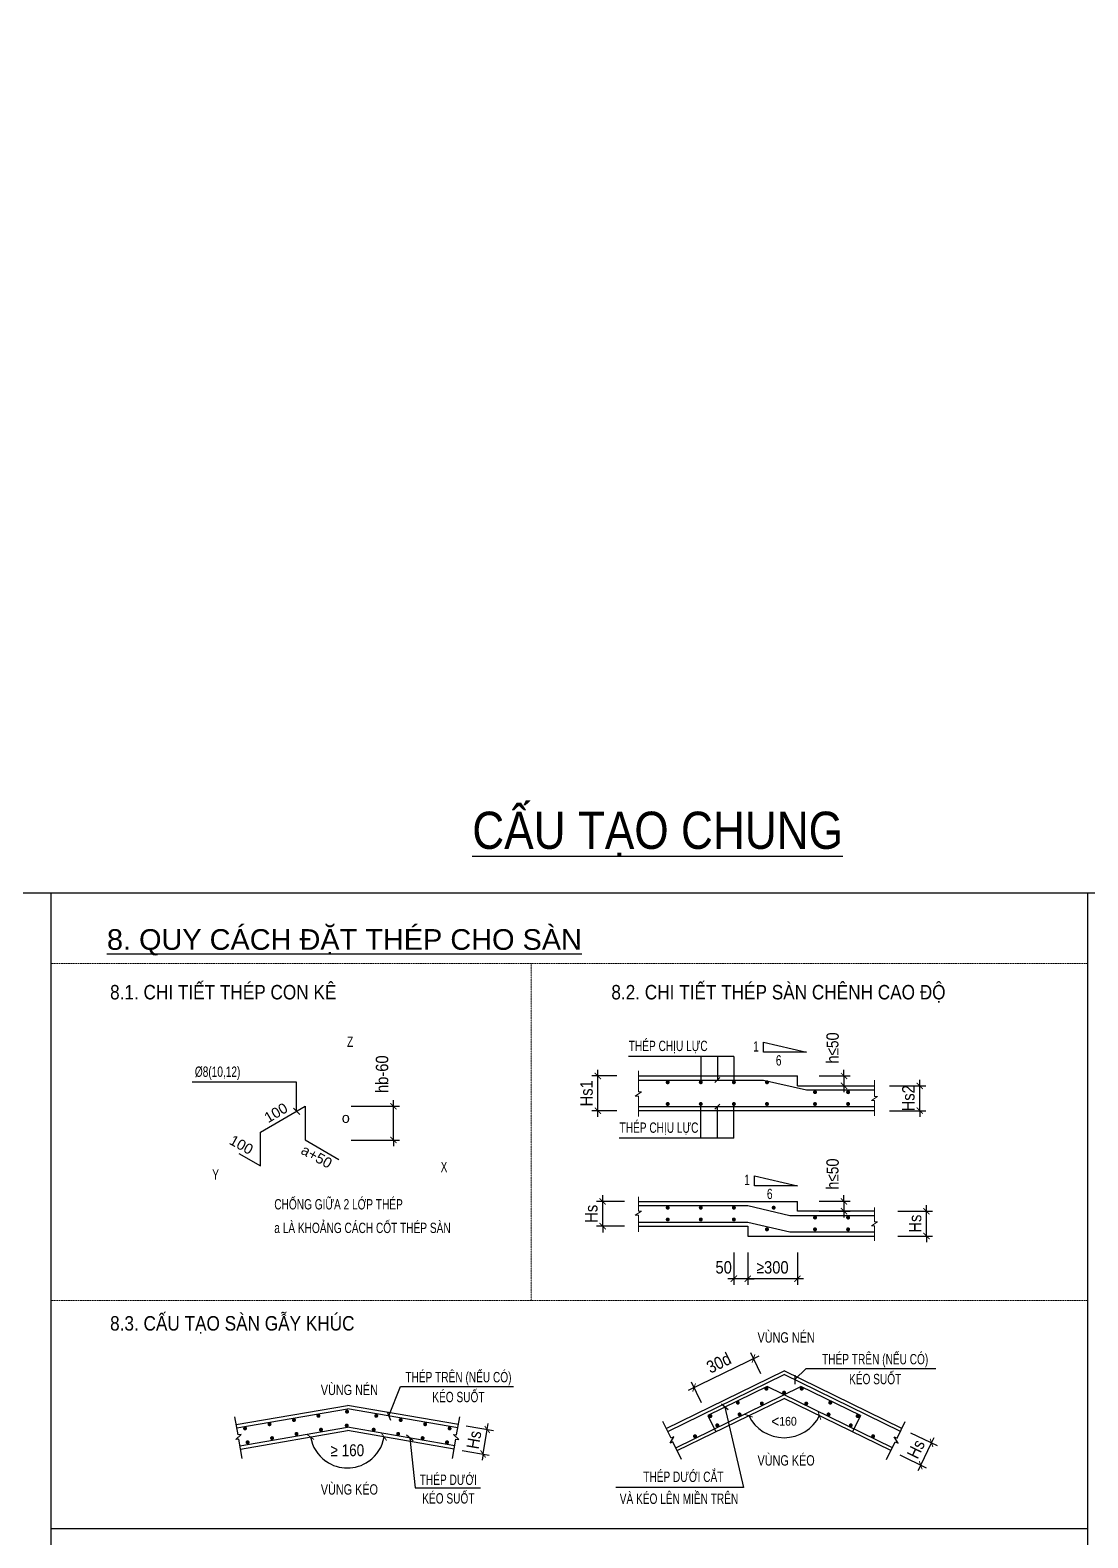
# Model space of a CAD drawing. Header units: millimetres. Extents: x 2163745 to 2518004, y -1043843 to -896215.
# Drawn here: x 2365017 to 2390595, y -932694 to -896215 of the extents above; entities that cross this region are included whole.
import ezdxf
from ezdxf.enums import TextEntityAlignment as Align

# ---------------------------------------------------------------- set-up
doc = ezdxf.new("R2010")
doc.units = ezdxf.units.MM
doc.header["$LTSCALE"] = 250
doc.header["$MEASUREMENT"] = 0
doc.linetypes.add('HIDDEN', pattern=[0.375, 0.25, -0.125])
doc.layers.get('0').update_dxf_attribs({"lineweight": 20})
doc.layers.get('DEFPOINTS').update_dxf_attribs({"color": 185, "lineweight": 20})
for name, color, linetype in [('BORDER', 3, 'Continuous'), ('CDC.03.BORDER', 3, 'Continuous'), ('CDC.05.STEEL', 4, 'Continuous'), ('CDC.06.TEXT', 2, 'Continuous'), ('CDC.11.NOTE', 8, 'Continuous')]:
    doc.layers.add(name, color=color, linetype=linetype)
doc.layers.add('CDC.02.DIM', color=1, linetype='Continuous', lineweight=18)
doc.styles.add('ARIAL', font='arial.ttf', dxfattribs={"width": 0.85})
doc.styles.add('vnsimplex', font='vnsimplex.shx', dxfattribs={"width": 0.65})
doc.dimstyles.new('DIM1-25', dxfattribs={"dimscale": 1.2, "dimtxt": 250, "dimasz": 125, "dimexe": 125, "dimexo": 0.06, "dimgap": 100, "dimtad": 1, "dimdec": 0, "dimzin": 0, "dimdsep": 46, "dimtxsty": 'vnsimplex', "dimblk": 'ARCHTICK', "dimcen": 100, "dimdle": 125, "dimclrd": 256, "dimclre": 1, "dimclrt": 2, "dimadec": 0, "dimazin": 0, "dimtfac": 1, "dimtdec": 0, "dimtix": 1, "dimtmove": 2, "dimatfit": 0, "dimfxl": 1, "dimtolj": 1, "dimtzin": 0, "dimarcsym": 0})

# ---------------------------------------------------------------- blocks, each defined once
blk = doc.blocks.new('_ARCHTICK')
at = {"color": 0, "linetype": 'ByBlock', "ltscale": 4, "const_width": 0.15}
blk.add_lwpolyline([(-0.5, -0.5), (0.5, 0.5)], dxfattribs=at)
blk = doc.blocks.new('*D166')
at = {"layer": 'CDC.02.DIM', "lineweight": -2, "transparency": 16777216}
for p, q in [((2373802, -922253), (2373802, -922103)), ((2373802, -923068), (2373802, -922253)), ((2373802, -923068), (2373802, -923218))]:
    blk.add_line(p, q, dxfattribs=at)
at = {"layer": 'CDC.02.DIM', "color": 1, "lineweight": -2, "transparency": 16777216}
for p, q in [((2372780, -922253), (2373952, -922253)), ((2372780, -923068), (2373952, -923068))]:
    blk.add_line(p, q, dxfattribs=at)
at = {"layer": 'DEFPOINTS', "color": 0, "transparency": 16777216}
for p in [(2372780, -922253), (2373802, -922253), (2372780, -923068)]:
    blk.add_point(p, dxfattribs=at)
at = {"layer": 'CDC.02.DIM', "lineweight": -2, "transparency": 16777216, "xscale": 149.9999999999999, "yscale": 149.9999999999999, "zscale": 149.9999999999999}
for p, rotation in [((2373802, -922253), 270), ((2373802, -923068), 90)]:
    blk.add_blockref('_ARCHTICK', p, dxfattribs=dict(at, rotation=rotation))
at = {"layer": 'CDC.02.DIM', "color": 2, "transparency": 16777216, "insert": (2373528, -921476), "char_height": 300, "attachment_point": 5, "rotation": 90, "style": 'ARIAL'}
blk.add_mtext('\\A1;h{\\f.VnArial|b0|i0|c0|p34;b}-60', dxfattribs=at)
blk = doc.blocks.new('*D167')
at = {"layer": 'CDC.02.DIM', "color": 1, "lineweight": -2, "transparency": 16777216}
for p, q in [((2385795, -921758), (2386679, -921758)), ((2385795, -922358), (2386679, -922358))]:
    blk.add_line(p, q, dxfattribs=at)
at = {"layer": 'CDC.02.DIM', "lineweight": -2, "transparency": 16777216}
for p, q in [((2386529, -921758), (2386529, -921608)), ((2386529, -922358), (2386529, -921758)), ((2386529, -922358), (2386529, -922508))]:
    blk.add_line(p, q, dxfattribs=at)
at = {"layer": 'DEFPOINTS', "color": 0, "transparency": 16777216}
for p in [(2385795, -921758), (2386529, -921758), (2385795, -922358)]:
    blk.add_point(p, dxfattribs=at)
at = {"layer": 'CDC.02.DIM', "lineweight": -2, "transparency": 16777216, "xscale": 149.9999999999999, "yscale": 149.9999999999999, "zscale": 149.9999999999999}
for p, rotation in [((2386529, -921758), 270), ((2386529, -922358), 90)]:
    blk.add_blockref('_ARCHTICK', p, dxfattribs=dict(at, rotation=rotation))
at = {"layer": 'CDC.02.DIM', "color": 2, "transparency": 16777216, "insert": (2386256, -922058), "char_height": 300, "attachment_point": 5, "rotation": 90, "style": 'ARIAL'}
blk.add_mtext('\\A1;{\\f.VnArial|b0|i0|c0|p34;Hs2}', dxfattribs=at)
blk = doc.blocks.new('*D168')
at = {"layer": 'CDC.02.DIM', "lineweight": -2, "transparency": 16777216}
for p, q in [((2384697, -921518), (2384697, -921368)), ((2384697, -921518), (2384697, -921758)), ((2384697, -921758), (2384697, -921908))]:
    blk.add_line(p, q, dxfattribs=at)
at = {"layer": 'CDC.02.DIM', "color": 1, "lineweight": -2, "transparency": 16777216}
for p, q in [((2384096, -921518), (2384847, -921518)), ((2384096, -921758), (2384847, -921758))]:
    blk.add_line(p, q, dxfattribs=at)
at = {"layer": 'DEFPOINTS', "color": 0, "transparency": 16777216}
for p in [(2384095, -921518), (2384095, -921758), (2384697, -921758)]:
    blk.add_point(p, dxfattribs=at)
at = {"layer": 'CDC.02.DIM', "lineweight": -2, "transparency": 16777216, "xscale": 149.9999999999999, "yscale": 149.9999999999999, "zscale": 149.9999999999999}
for p, rotation in [((2384697, -921518), 270), ((2384697, -921758), 90)]:
    blk.add_blockref('_ARCHTICK', p, dxfattribs=dict(at, rotation=rotation))
at = {"layer": 'CDC.02.DIM', "color": 2, "transparency": 16777216, "insert": (2384423, -920841), "char_height": 300, "attachment_point": 5, "rotation": 90, "style": 'ARIAL'}
blk.add_mtext('\\A1;{\\f.VnArial|b0|i0|c0|p34;h\\fSymbol|b0|i0|c2|p18;\\H0.9583x;£5}0', dxfattribs=at)
blk = doc.blocks.new('*D169')
at = {"layer": 'CDC.02.DIM', "color": 1, "lineweight": -2, "transparency": 16777216}
for p, q in [((2382372, -925786), (2382372, -926574)), ((2383572, -925786), (2383572, -926574))]:
    blk.add_line(p, q, dxfattribs=at)
at = {"layer": 'CDC.02.DIM', "lineweight": -2, "transparency": 16777216}
blk.add_line((2383722, -926424), (2382222, -926424), dxfattribs=at)
at = {"layer": 'DEFPOINTS', "color": 0, "transparency": 16777216}
for p in [(2382372, -925786), (2383572, -925786), (2382372, -926424)]:
    blk.add_point(p, dxfattribs=at)
at = {"layer": 'CDC.02.DIM', "lineweight": -2, "transparency": 16777216, "xscale": 149.9999999999999, "yscale": 149.9999999999999, "zscale": 149.9999999999999, "rotation": 180}
blk.add_blockref('_ARCHTICK', (2382372, -926424), dxfattribs=at)
at = {"layer": 'CDC.02.DIM', "lineweight": -2, "transparency": 16777216, "xscale": 149.9999999999999, "yscale": 149.9999999999999, "zscale": 149.9999999999999}
blk.add_blockref('_ARCHTICK', (2383572, -926424), dxfattribs=at)
at = {"layer": 'CDC.02.DIM', "color": 2, "transparency": 16777216, "insert": (2382972, -926151), "char_height": 300, "attachment_point": 5, "style": 'ARIAL'}
blk.add_mtext('\\A1;{\\fSymbol|b0|i0|c2|p18;\\H0.9583x;³}300', dxfattribs=at)
blk = doc.blocks.new('*D170')
at = {"layer": 'CDC.02.DIM', "lineweight": -2, "transparency": 16777216}
for p, q in [((2386692, -924791), (2386692, -924641)), ((2386692, -925391), (2386692, -924791)), ((2386692, -925391), (2386692, -925541))]:
    blk.add_line(p, q, dxfattribs=at)
at = {"layer": 'CDC.02.DIM', "color": 1, "lineweight": -2, "transparency": 16777216}
for p, q in [((2385997, -924791), (2386842, -924791)), ((2385997, -925391), (2386842, -925391))]:
    blk.add_line(p, q, dxfattribs=at)
at = {"layer": 'DEFPOINTS', "color": 0, "transparency": 16777216}
for p in [(2385997, -924791), (2386692, -924791), (2385997, -925391)]:
    blk.add_point(p, dxfattribs=at)
at = {"layer": 'CDC.02.DIM', "lineweight": -2, "transparency": 16777216, "xscale": 149.9999999999999, "yscale": 149.9999999999999, "zscale": 149.9999999999999}
for p, rotation in [((2386692, -924791), 270), ((2386692, -925391), 90)]:
    blk.add_blockref('_ARCHTICK', p, dxfattribs=dict(at, rotation=rotation))
at = {"layer": 'CDC.02.DIM', "color": 2, "transparency": 16777216, "insert": (2386420, -925091), "char_height": 300, "attachment_point": 5, "rotation": 90, "style": 'ARIAL'}
blk.add_mtext('\\A1;{\\f.VnArial|b0|i0|c0|p34;Hs}', dxfattribs=at)
blk = doc.blocks.new('*D171')
at = {"layer": 'CDC.02.DIM', "lineweight": -2, "transparency": 16777216}
blk.add_line((2380937, -929124), (2382644, -928288), dxfattribs=at)
at = {"layer": 'CDC.02.DIM', "color": 1, "lineweight": -2, "transparency": 16777216}
for p, q in [((2382690, -928725), (2382443, -928220)), ((2381253, -929428), (2381006, -928923))]:
    blk.add_line(p, q, dxfattribs=at)
at = {"layer": 'DEFPOINTS', "color": 0, "transparency": 16777216}
for p in [(2382509, -928354), (2382690, -928725), (2381253, -929428)]:
    blk.add_point(p, dxfattribs=at)
at = {"layer": 'CDC.02.DIM', "lineweight": -2, "transparency": 16777216, "xscale": 149.9999999999999, "yscale": 149.9999999999999, "zscale": 149.9999999999999}
for p, rotation in [((2382509, -928354), 26.0903318529694), ((2381072, -929058), 206.0903318529694)]:
    blk.add_blockref('_ARCHTICK', p, dxfattribs=dict(at, rotation=rotation))
at = {"layer": 'CDC.02.DIM', "color": 2, "transparency": 16777216, "insert": (2381670, -928461), "char_height": 300, "attachment_point": 5, "rotation": 26.0903, "style": 'ARIAL'}
blk.add_mtext('\\A1;30d', dxfattribs=at)
blk = doc.blocks.new('_OBLIQUE')
at = {"color": 0, "linetype": 'ByBlock'}
blk.add_line((-0.5, -0.5), (0.5, 0.5), dxfattribs=at)
blk = doc.blocks.new('*D172')
at = {"layer": 'CDC.02.DIM', "lineweight": -2, "transparency": 16777216}
blk.add_arc((2383249, -929318), 953, 206.0903, 333.9097, dxfattribs=at)
at = {"layer": 'DEFPOINTS', "color": 0, "transparency": 16777216}
for p in [(2383249, -929318), (2383249, -929318), (2382902, -930206), (2380664, -930584), (2385833, -930584)]:
    blk.add_point(p, dxfattribs=at)
at = {"layer": 'CDC.02.DIM', "lineweight": -2, "transparency": 16777216, "xscale": 149.9999999999999, "yscale": 149.9999999999999, "zscale": 149.9999999999999}
for p, rotation in [((2382392, -929738), 116.0903318528296), ((2384105, -929738), 63.90966814717316)]:
    blk.add_blockref('_ARCHTICK', p, dxfattribs=dict(at, rotation=rotation))
at = {"layer": 'CDC.02.DIM', "color": 2, "transparency": 16777216, "insert": (2383249, -929874), "char_height": 300, "attachment_point": 5, "style": 'ARIAL'}
blk.add_mtext('\\A1;{\\fSymbol|b0|i0|c2|p18;\\H0.9583x;<\\f.VnArialH|b0|i0|c0|p34;\\H0.7391x;160}', dxfattribs=at)
blk = doc.blocks.new('*D173')
at = {"layer": 'CDC.02.DIM', "lineweight": -2, "transparency": 16777216}
for start, end in [(189.7567, 234.616), (305.384, 350.2433), (235.2618, 304.7382)]:
    blk.add_arc((2372687, -930100), 903, start, end, dxfattribs=at)
at = {"layer": 'DEFPOINTS', "color": 0, "transparency": 16777216}
for p in [(2372687, -930100), (2372687, -930100), (2370103, -930545), (2375271, -930545), (2372281, -930907)]:
    blk.add_point(p, dxfattribs=at)
at = {"layer": 'CDC.02.DIM', "lineweight": -2, "transparency": 16777216, "xscale": 149.9999999999999, "yscale": 149.9999999999999, "zscale": 149.9999999999999}
for p, rotation in [((2371797, -930253), 99.75670971962239), ((2373577, -930253), 80.24329028038001)]:
    blk.add_blockref('_ARCHTICK', p, dxfattribs=dict(at, rotation=rotation))
at = {"layer": 'CDC.02.DIM', "color": 2, "transparency": 16777216, "insert": (2372687, -930576), "char_height": 300, "attachment_point": 5, "style": 'ARIAL'}
blk.add_mtext('\\A1;{\\fSymbol|b0|i0|c2|p18;\\H0.9583x;³ 160}', dxfattribs=at)
blk = doc.blocks.new('*D174')
at = {"layer": 'CDC.02.DIM', "color": 1, "lineweight": -2, "transparency": 16777216}
for p, q in [((2375563, -929986), (2376219, -930099)), ((2375462, -930577), (2376117, -930690))]:
    blk.add_line(p, q, dxfattribs=at)
at = {"layer": 'CDC.02.DIM', "lineweight": -2, "transparency": 16777216}
for p, q in [((2375969, -930664), (2376071, -930073)), ((2376071, -930073), (2376096, -929925)), ((2375969, -930664), (2375944, -930812))]:
    blk.add_line(p, q, dxfattribs=at)
at = {"layer": 'DEFPOINTS', "color": 0, "transparency": 16777216}
for p in [(2375563, -929986), (2376071, -930073), (2375461, -930577)]:
    blk.add_point(p, dxfattribs=at)
at = {"layer": 'CDC.02.DIM', "lineweight": -2, "transparency": 16777216, "xscale": 149.9999999999999, "yscale": 149.9999999999999, "zscale": 149.9999999999999}
for p, rotation in [((2376071, -930073), 260.2432900140604), ((2375969, -930664), 80.24329001406039)]:
    blk.add_blockref('_ARCHTICK', p, dxfattribs=dict(at, rotation=rotation))
at = {"layer": 'CDC.02.DIM', "color": 2, "transparency": 16777216, "insert": (2375751, -930323), "char_height": 300, "attachment_point": 5, "rotation": 80.2433, "style": 'ARIAL'}
blk.add_mtext('\\A1;H{\\f.VnArial|b0|i0|c0|p34;s}', dxfattribs=at)
blk = doc.blocks.new('*D175')
at = {"layer": 'CDC.02.DIM', "color": 1, "lineweight": -2, "transparency": 16777216}
for p, q in [((2386309, -930149), (2386950, -930463)), ((2386045, -930688), (2386686, -931002))]:
    blk.add_line(p, q, dxfattribs=at)
at = {"layer": 'CDC.02.DIM', "lineweight": -2, "transparency": 16777216}
for p, q in [((2386552, -930936), (2386815, -930397)), ((2386815, -930397), (2386881, -930262)), ((2386552, -930936), (2386486, -931070))]:
    blk.add_line(p, q, dxfattribs=at)
at = {"layer": 'DEFPOINTS', "color": 0, "transparency": 16777216}
for p in [(2386308, -930149), (2386815, -930397), (2386045, -930687)]:
    blk.add_point(p, dxfattribs=at)
at = {"layer": 'CDC.02.DIM', "lineweight": -2, "transparency": 16777216, "xscale": 149.9999999999999, "yscale": 149.9999999999999, "zscale": 149.9999999999999}
for p, rotation in [((2386815, -930397), 243.9096681466488), ((2386552, -930936), 63.90966814664878)]:
    blk.add_blockref('_ARCHTICK', p, dxfattribs=dict(at, rotation=rotation))
at = {"layer": 'CDC.02.DIM', "color": 2, "transparency": 16777216, "insert": (2386439, -930546), "char_height": 300, "attachment_point": 5, "rotation": 63.9097, "style": 'ARIAL'}
blk.add_mtext('\\A1;Hs', dxfattribs=at)
blk = doc.blocks.new('*D176')
at = {"layer": 'CDC.02.DIM', "lineweight": -2, "transparency": 16777216}
blk.add_line((2378746, -922508), (2378746, -921368), dxfattribs=at)
at = {"layer": 'CDC.02.DIM', "color": 1, "lineweight": -2, "transparency": 16777216}
for p, q in [((2379201, -921518), (2378596, -921518)), ((2379201, -922358), (2378596, -922358))]:
    blk.add_line(p, q, dxfattribs=at)
at = {"layer": 'DEFPOINTS', "color": 0, "transparency": 16777216}
for p in [(2378746, -921518), (2379201, -921518), (2379201, -922358)]:
    blk.add_point(p, dxfattribs=at)
at = {"layer": 'CDC.02.DIM', "lineweight": -2, "transparency": 16777216, "xscale": 149.9999999999999, "yscale": 149.9999999999999, "zscale": 149.9999999999999}
for p, rotation in [((2378746, -921518), 90), ((2378746, -922358), 270)]:
    blk.add_blockref('_ARCHTICK', p, dxfattribs=dict(at, rotation=rotation))
at = {"layer": 'CDC.02.DIM', "color": 2, "transparency": 16777216, "insert": (2378473, -921938), "char_height": 300, "attachment_point": 5, "rotation": 90, "style": 'ARIAL'}
blk.add_mtext('\\A1;{\\f.VnArial|b0|i0|c0|p34;Hs1}', dxfattribs=at)
blk = doc.blocks.new('*D177')
at = {"layer": 'CDC.02.DIM', "color": 1, "lineweight": -2, "transparency": 16777216}
for p, q in [((2384096, -924551), (2384847, -924551)), ((2384096, -924791), (2384847, -924791))]:
    blk.add_line(p, q, dxfattribs=at)
at = {"layer": 'CDC.02.DIM', "lineweight": -2, "transparency": 16777216}
for p, q in [((2384697, -924551), (2384697, -924401)), ((2384697, -924551), (2384697, -924791)), ((2384697, -924791), (2384697, -924941))]:
    blk.add_line(p, q, dxfattribs=at)
at = {"layer": 'DEFPOINTS', "color": 0, "transparency": 16777216}
for p in [(2384095, -924551), (2384095, -924791), (2384697, -924791)]:
    blk.add_point(p, dxfattribs=at)
at = {"layer": 'CDC.02.DIM', "lineweight": -2, "transparency": 16777216, "xscale": 149.9999999999999, "yscale": 149.9999999999999, "zscale": 149.9999999999999}
for p, rotation in [((2384697, -924551), 270), ((2384697, -924791), 90)]:
    blk.add_blockref('_ARCHTICK', p, dxfattribs=dict(at, rotation=rotation))
at = {"layer": 'CDC.02.DIM', "color": 2, "transparency": 16777216, "insert": (2384423, -923893), "char_height": 300, "attachment_point": 5, "rotation": 90, "style": 'ARIAL'}
blk.add_mtext('\\A1;{\\f.VnArial|b0|i0|c0|p34;h\\fSymbol|b0|i0|c2|p18;\\H0.9583x;£5}0', dxfattribs=at)
blk = doc.blocks.new('*D178')
at = {"layer": 'CDC.02.DIM', "color": 1, "lineweight": -2, "transparency": 16777216}
for p, q in [((2382035, -925786), (2382035, -926574)), ((2382372, -925786), (2382372, -926574))]:
    blk.add_line(p, q, dxfattribs=at)
at = {"layer": 'CDC.02.DIM', "lineweight": -2, "transparency": 16777216}
for p, q in [((2382035, -926424), (2381885, -926424)), ((2382372, -926424), (2382035, -926424)), ((2382372, -926424), (2382522, -926424))]:
    blk.add_line(p, q, dxfattribs=at)
at = {"layer": 'DEFPOINTS', "color": 0, "transparency": 16777216}
for p in [(2382035, -925786), (2382372, -925786), (2382035, -926424)]:
    blk.add_point(p, dxfattribs=at)
at = {"layer": 'CDC.02.DIM', "lineweight": -2, "transparency": 16777216, "xscale": 149.9999999999999, "yscale": 149.9999999999999, "zscale": 149.9999999999999}
blk.add_blockref('_ARCHTICK', (2382035, -926424), dxfattribs=at)
at = {"layer": 'CDC.02.DIM', "lineweight": -2, "transparency": 16777216, "xscale": 149.9999999999999, "yscale": 149.9999999999999, "zscale": 149.9999999999999, "rotation": 180}
blk.add_blockref('_ARCHTICK', (2382372, -926424), dxfattribs=at)
at = {"layer": 'CDC.02.DIM', "color": 2, "transparency": 16777216, "insert": (2381788, -926151), "char_height": 300, "attachment_point": 5, "style": 'ARIAL'}
blk.add_mtext('\\A1;50', dxfattribs=at)
blk = doc.blocks.new('*D179')
at = {"layer": 'CDC.02.DIM', "color": 1, "lineweight": -2, "transparency": 16777216}
for p, q in [((2379388, -924553), (2378712, -924553)), ((2379388, -925153), (2378712, -925153))]:
    blk.add_line(p, q, dxfattribs=at)
at = {"layer": 'CDC.02.DIM', "lineweight": -2, "transparency": 16777216}
for p, q in [((2378862, -924553), (2378862, -924403)), ((2378862, -925153), (2378862, -924553)), ((2378862, -925153), (2378862, -925303))]:
    blk.add_line(p, q, dxfattribs=at)
at = {"layer": 'DEFPOINTS', "color": 0, "transparency": 16777216}
for p in [(2378862, -924553), (2379388, -924553), (2379388, -925153)]:
    blk.add_point(p, dxfattribs=at)
at = {"layer": 'CDC.02.DIM', "lineweight": -2, "transparency": 16777216, "xscale": 149.9999999999999, "yscale": 149.9999999999999, "zscale": 149.9999999999999}
for p, rotation in [((2378862, -924553), 270), ((2378862, -925153), 90)]:
    blk.add_blockref('_ARCHTICK', p, dxfattribs=dict(at, rotation=rotation))
at = {"layer": 'CDC.02.DIM', "color": 2, "transparency": 16777216, "insert": (2378589, -924853), "char_height": 300, "attachment_point": 5, "rotation": 90, "style": 'ARIAL'}
blk.add_mtext('\\A1;{\\f.VnArial|b0|i0|c0|p34;Hs}', dxfattribs=at)

msp = doc.modelspace()

# ---------------------------------------------------------------- linework, layer by layer
at = {"layer": 'CDC.02.DIM'}
for points in [[(2379726.4, -921392.1), (2379726.4, -921906.2), (2379801.4, -921906.2), (2379651.4, -922006.3), (2379726.4, -922006.3), (2379726.4, -922495.1)], [(2385437, -921618.8), (2385437, -922014), (2385512, -922014), (2385362, -922114), (2385437, -922114), (2385437, -922486.7)], [(2379726.4, -924442.7), (2379726.4, -924788.8), (2379801.4, -924788.8), (2379651.4, -924888.9), (2379726.4, -924888.9), (2379726.4, -925289.9)], [(2385437, -924704.4), (2385437, -925047.6), (2385512, -925047.6), (2385362, -925147.6), (2385437, -925147.6), (2385437, -925504)]]:
    msp.add_lwpolyline(points, dxfattribs=at)
at = {"layer": 'CDC.03.BORDER'}
for p, q in [((2415283.2, -917095.2), (2343681.2, -917095.2)), ((2365521.6, -970589), (2365521.6, -917095.2)), ((2390594.5, -970589), (2390594.5, -917095.2)), ((2379726.4, -921517.8), (2383571.7, -921517.8)), ((2383571.7, -921757.8), (2385437, -921757.8)), ((2379726.4, -922357.8), (2385437, -922357.8)), ((2379726.4, -924552.6), (2383571.7, -924552.6)), ((2379726.4, -925152.6), (2382371.7, -925152.6)), ((2382371.7, -925152.6), (2382371.7, -925391.4)), ((2382371.7, -925391.4), (2385437, -925391.4)), ((2380400.3, -930045), (2383248.5, -928650.2)), ((2386096.8, -930045), (2383248.5, -928650.2)), ((2380664.1, -930583.8), (2383248.5, -929318.3)), ((2385832.9, -930583.8), (2383248.5, -929318.3)), ((2370001, -929953.2), (2372687.1, -929491.3)), ((2375373.1, -929953.2), (2372687.1, -929491.3)), ((2370102.7, -930544.5), (2372687.1, -930100.1)), ((2375271.4, -930544.5), (2372687.1, -930100.1)), ((2365521.6, -932466.6), (2390594.5, -932466.6))]:
    msp.add_line(p, q, dxfattribs=at)
for points in [[(2383571.7, -921757.8), (2383571.7, -921517.8)], [(2385437, -924791.4), (2383571.7, -924791.4), (2383571.7, -924552.6)], [(2370141.7, -930771.3), (2370061.1, -930303), (2369987.2, -930315.7), (2370118.1, -930191.7), (2370044.2, -930204.4), (2369968.3, -929762.9)], [(2375232.4, -930771.3), (2375313, -930303), (2375386.9, -930315.7), (2375256, -930191.7), (2375329.9, -930204.4), (2375405.8, -929762.9)], [(2380769.2, -930798.3), (2380560.2, -930371.5), (2380492.8, -930404.5), (2380583.6, -930248.7), (2380516.2, -930281.7), (2380319.2, -929879.4)], [(2385727.9, -930798.3), (2385936.9, -930371.5), (2386004.3, -930404.5), (2385913.5, -930248.7), (2385980.9, -930281.7), (2386177.9, -929879.4)]]:
    msp.add_lwpolyline(points, dxfattribs=at)
at = {"layer": 'CDC.05.STEEL'}
for p, q in [((2379726.4, -921617.8), (2382747.7, -921617.8)), ((2382747.7, -921617.8), (2383788.1, -921857.8)), ((2383788.1, -921857.8), (2385437, -921857.8)), ((2370583.8, -922877), (2371667.9, -922252.9)), ((2371667.9, -922252.9), (2371667.9, -923065.9)), ((2379726.4, -922257.8), (2385437, -922257.8)), ((2370583.8, -923696.2), (2370583.8, -922877)), ((2371667.9, -923065.9), (2372480.9, -923536.6)), ((2370059.3, -923392.5), (2370583.8, -923696.2)), ((2379726.4, -924652.6), (2382371.7, -924652.6)), ((2382371.7, -924652.6), (2383385.7, -924891.4)), ((2379726.4, -925052.6), (2382371.7, -925052.6)), ((2382371.7, -925052.6), (2383385.7, -925291.4)), ((2383385.7, -924891.4), (2385437, -924891.4)), ((2383385.7, -925291.4), (2385437, -925291.4)), ((2380435.5, -930116.8), (2383248.5, -928739.3)), ((2386061.6, -930116.8), (2383248.5, -928739.3)), ((2380629, -930512), (2383657.8, -929028.8)), ((2382839.2, -929028.8), (2381402.3, -929732.5)), ((2385868.1, -930512), (2382839.2, -929028.8)), ((2385094.8, -929732.5), (2383657.8, -929028.8)), ((2370014.5, -930032), (2372687.1, -929572.5)), ((2375359.6, -930032), (2372687.1, -929572.5)), ((2381402.3, -929732.5), (2381595.8, -930127.6)), ((2385094.8, -929732.5), (2384901.3, -930127.6)), ((2370089.1, -930465.7), (2372687.1, -930018.9)), ((2375285, -930465.7), (2372687.1, -930018.9))]:
    msp.add_line(p, q, dxfattribs=at)
at = {"layer": 'CDC.05.STEEL', "const_width": 48}
for points in [[(2380410.8, -921670.8, -1), (2380458.8, -921670.8, -1)], [(2381210.8, -921670.8, -1), (2381258.8, -921670.8, -1)], [(2382010.8, -921670.8, -1), (2382058.8, -921670.8, -1)], [(2382810.8, -921670.8, -1), (2382858.8, -921670.8, -1)], [(2380410.8, -922196, -1), (2380458.8, -922196, -1)], [(2381210.8, -922196, -1), (2381258.8, -922196, -1)], [(2382010.8, -922196, -1), (2382058.8, -922196, -1)], [(2382810.8, -922196, -1), (2382858.8, -922196, -1)], [(2383973, -921910.8, -1), (2384021, -921910.8, -1)], [(2383973, -922196, -1), (2384021, -922196, -1)], [(2384773, -921910.8, -1), (2384821, -921910.8, -1)], [(2384773, -922196, -1), (2384821, -922196, -1)], [(2380410.8, -924705.6, -1), (2380458.8, -924705.6, -1)], [(2381210.8, -924705.6, -1), (2381258.8, -924705.6, -1)], [(2382010.8, -924705.6, -1), (2382058.8, -924705.6, -1)], [(2382973.5, -924705.6, -1), (2383021.5, -924705.6, -1)], [(2380410.8, -924990.8, -1), (2380458.8, -924990.8, -1)], [(2381210.8, -924990.8, -1), (2381258.8, -924990.8, -1)], [(2382010.8, -924990.8, -1), (2382058.8, -924990.8, -1)], [(2383973, -924944.4, -1), (2384021, -924944.4, -1)], [(2384773, -924944.4, -1), (2384821, -924944.4, -1)], [(2382810, -925229.6, -1), (2382858, -925229.6, -1)], [(2383973, -925229.6, -1), (2384021, -925229.6, -1)], [(2384773, -925229.6, -1), (2384821, -925229.6, -1)], [(2382797.6, -929084.4, -1), (2382845.6, -929084.4, -1)], [(2383699.4, -929084.4, 1), (2383651.4, -929084.4, 1)], [(2382106.9, -929422.7, -1), (2382154.9, -929422.7, -1)], [(2382687.2, -929443.3, -1), (2382735.2, -929443.3, -1)], [(2383226, -929179.4, -1), (2383274, -929179.4, -1)], [(2383809.9, -929443.3, 1), (2383761.9, -929443.3, 1)], [(2384390.2, -929422.7, 1), (2384342.2, -929422.7, 1)], [(2371372.6, -929843.3, -1), (2371420.6, -929843.3, -1)], [(2371963.9, -929741.6, -1), (2372011.9, -929741.6, -1)], [(2372656.1, -929640, -1), (2372704.1, -929640, -1)], [(2373410.2, -929741.6, 1), (2373362.2, -929741.6, 1)], [(2374001.5, -929843.3, 1), (2373953.5, -929843.3, 1)], [(2381445.1, -929746.7, -1), (2381493.1, -929746.7, -1)], [(2382148.3, -929707.2, -1), (2382196.3, -929707.2, -1)], [(2384348.7, -929707.2, 1), (2384300.7, -929707.2, 1)], [(2385051.9, -929746.7, 1), (2385003.9, -929746.7, 1)], [(2370189.9, -930046.7, -1), (2370237.9, -930046.7, -1)], [(2370781.3, -929945, -1), (2370829.3, -929945, -1)], [(2371433.8, -930178.6, -1), (2371481.8, -930178.6, -1)], [(2372025.1, -930076.9, -1), (2372073.1, -930076.9, -1)], [(2372648.5, -929975.2, -1), (2372696.5, -929975.2, -1)], [(2373349, -930076.9, 1), (2373301, -930076.9, 1)], [(2373940.3, -930178.6, 1), (2373892.3, -930178.6, 1)], [(2374592.9, -929945, 1), (2374544.9, -929945, 1)], [(2375184.2, -930046.7, 1), (2375136.2, -930046.7, 1)], [(2381070.6, -930234.9, -1), (2381118.6, -930234.9, -1)], [(2381609.5, -929971, -1), (2381657.5, -929971, -1)], [(2384887.6, -929971, 1), (2384839.6, -929971, 1)], [(2385426.4, -930234.9, 1), (2385378.4, -930234.9, 1)], [(2370251.1, -930381.9, -1), (2370299.1, -930381.9, -1)], [(2370842.5, -930280.3, -1), (2370890.5, -930280.3, -1)], [(2374531.6, -930280.3, 1), (2374483.6, -930280.3, 1)], [(2375123, -930381.9, 1), (2375075, -930381.9, 1)]]:
    msp.add_lwpolyline(points, format="xyb", close=True, dxfattribs=at)
at = {"layer": 'CDC.11.NOTE'}
for p, q in [((2382034.8, -921048.8), (2379486.7, -921048.8)), ((2381234.8, -921048.8), (2381234.8, -921670.8)), ((2381634.8, -921048.8), (2381634.8, -921617.8)), ((2382034.8, -921048.8), (2382034.8, -921670.8)), ((2381573, -921678.1), (2381696.6, -921557.5)), ((2381234.8, -923026.9), (2381234.8, -922204.9)), ((2381573, -922318.1), (2381696.6, -922197.5)), ((2381634.8, -923026.9), (2381634.8, -922257.8)), ((2382034.8, -923026.9), (2382034.8, -922204.9)), ((2382034.8, -923026.9), (2379263.3, -923026.9))]:
    msp.add_line(p, q, dxfattribs=at)
for points in [[(2372400.6, -920384.1, 0, 150, 0), (2372400.6, -920731.7, 0, 0, 0), (2372400.6, -922647.3, 0, 0, 0)], [(2369430.1, -924362.3, 0, 150, 0), (2369761.2, -924171.1, 0, 0, 0), (2372400.6, -922647.3, 0, 0, 0)], [(2375371.2, -924362.3, 0, 150, 0), (2375137.3, -924227.3, 0, 0, 0), (2372400.6, -922647.3, 0, 0, 0)]]:
    msp.add_lwpolyline(points, format="xyseb", dxfattribs=at)
for points in [[(2383788.1, -920942.3), (2382747.7, -920942.3), (2382747.7, -920702.3)], [(2383571.7, -924173.6), (2382531.3, -924173.6), (2382531.3, -923933.6)]]:
    msp.add_lwpolyline(points, close=True, dxfattribs=at)
for points in [[(2371460.5, -922372.3), (2371460.5, -921672), (2368935.6, -921672)], [(2383507.9, -928866.3), (2383780.7, -928595.4), (2386920.5, -928595.4)], [(2373692.7, -929745.4), (2373975.6, -929030.2), (2376706.2, -929030.2)], [(2381817.7, -929529), (2382265, -931474.3), (2379179, -931474.3)], [(2374200.4, -930279.2), (2374330.5, -931482.8), (2375907.8, -931482.8)]]:
    msp.add_lwpolyline(points, dxfattribs=at)
at = {"layer": 'DEFPOINTS', "linetype": 'HIDDEN', "ltscale": 0.1}
for p, q in [((2365521.6, -918799.9), (2390594.5, -918799.9)), ((2377133.8, -918799.9), (2377133.8, -926954.9)), ((2365521.6, -926954.9), (2390594.5, -926954.9))]:
    msp.add_line(p, q, dxfattribs=at)

# ---------------------------------------------------------------- block references
at = {"layer": 'CDC.11.NOTE'}
for p, xscale, yscale, zscale, rotation in [((2371460.5, -922372.3), 150, 150, 150, 270), ((2383507.9, -928866.3), 150.0000000000019, 150.0000000000019, 150.0000000000019, 224.799923828771), ((2381817.7, -929529), 150.0000000000074, 150.0000000000074, 150.0000000000074, 96.52538529568874), ((2373692.7, -929745.4), 150.0000000000126, 150.0000000000126, 150.0000000000126, 248.4218661505794), ((2374200.4, -930279.2), 150.0000000000043, 150.0000000000043, 150.0000000000043, 96.17323908165015)]:
    msp.add_blockref('_OBLIQUE', p, dxfattribs=dict(at, xscale=xscale, yscale=yscale, zscale=zscale, rotation=rotation))

# ---------------------------------------------------------------- texts
at = {"layer": 'CDC.06.TEXT', "style": 'ARIAL'}
for s, height, width, p in [('%%UCẤU TẠO CHUNG', 900, 0.85, (2380191.1, -916024.2)), ('Z', 250, 0.7, (2372755.7, -920814.4)), ('X', 250, 0.7, (2375024.5, -923846.3)), ('Y', 250, 0.7, (2369501.5, -924030.5))]:
    msp.add_text(s, height=height, dxfattribs=dict(at, width=width)).set_placement(p, align=Align.CENTER)
at = {"layer": 'CDC.06.TEXT', "color": 4, "style": 'ARIAL'}
msp.add_text('%%U8. QUY CÁCH ĐẶT THÉP CHO SÀN', height=500, dxfattribs=at).set_placement((2366873.4, -918466.4))
at = {"layer": 'CDC.06.TEXT', "color": 4, "style": 'ARIAL', "width": 0.85}
for s, p in [('8.1. CHI TIẾT THÉP CON KÊ', (2366949.4, -919491.3)), ('8.2. CHI TIẾT THÉP SÀN CHÊNH CAO ĐỘ', (2379072.1, -919491.3)), ('8.3. CẤU TẠO SÀN GẪY KHÚC', (2366949.4, -927503.4))]:
    msp.add_text(s, height=350, dxfattribs=at).set_placement(p, align=Align.MIDDLE_LEFT)
at = {"layer": 'CDC.06.TEXT', "style": 'ARIAL', "width": 0.7}
for s, p in [('THÉP CHỊU LỰC', (2379494.2, -920915.6)), ('1', (2382500.9, -920928.8)), ('6', (2383050.8, -921265.7)), ('%%C8(10,12)', (2368999.4, -921539.6)), ('THÉP CHỊU LỰC', (2379270.8, -922893.6)), ('1', (2382284.5, -924160.2)), ('6', (2382834.4, -924497)), ('CHỐNG GIỮA 2 LỚP THÉP', (2370920.9, -924748.2)), ('a LÀ KHOẢNG CÁCH CỐT THÉP SÀN', (2370920.9, -925318.5))]:
    msp.add_text(s, height=250, dxfattribs=at).set_placement(p)
at = {"layer": 'CDC.06.TEXT', "style": 'ARIAL'}
for s, rotation, p in [('100', 30.62867, (2371023.2, -922515)), ('100', 331.10532, (2370064, -923292.9)), ('a+50 ', 331.10532, (2371927.2, -923600.2))]:
    msp.add_text(s, height=250, rotation=rotation, dxfattribs=at).set_placement(p, align=Align.CENTER)
msp.add_text('o', height=250, dxfattribs=at).set_placement((2372650.1, -922653.6), align=Align.CENTER)
for s, width, p in [('VÙNG NÉN', 0.75, (2383298.2, -927814.2)), ('THÉP TRÊN (NẾU CÓ)', 0.7, (2385451.7, -928369.9)), ('THÉP TRÊN (NẾU CÓ)', 0.7, (2375373.7, -928804.8)), ('KÉO SUỐT', 0.7, (2385451.7, -928815.2)), ('VÙNG NÉN', 0.75, (2372736.8, -929082.5)), ('KÉO SUỐT', 0.7, (2375373.7, -929250)), ('VÙNG KÉO', 0.75, (2383298.2, -930789.1)), ('THÉP DƯỚI', 0.7, (2375130.5, -931257.4)), ('THÉP DƯỚI CẮT', 0.7, (2380812.5, -931180.3)), ('VÙNG KÉO', 0.75, (2372736.8, -931491.6)), ('KÉO SUỐT', 0.7, (2375130.5, -931702.6)), ('VÀ KÉO LÊN MIỀN TRÊN', 0.7, (2380708.4, -931711.3))]:
    msp.add_text(s, height=250, dxfattribs=dict(at, width=width)).set_placement(p, align=Align.MIDDLE)

# ---------------------------------------------------------------- dimensions: what is measured, and where the dimension line sits
at = {"layer": 'CDC.02.DIM'}
for base, p1, p2, angle, text, picture, middle in [((2384696.6, -921757.8), (2384095.4, -921517.8), (2384095.4, -921757.8), 270, '{\\f.VnArial|b0|i0|c0|p34;h\\fSymbol|b0|i0|c2|p18;\\H0.9583x;£5}0', '*D168', (2384423.1, -920840.5)), ((2373801.5, -922252.9), (2372780.3, -923068.1), (2372780.3, -922252.9), 90, 'h{\\f.VnArial|b0|i0|c0|p34;b}-60', '*D166', (2373528.3, -921475.7)), ((2384696.6, -924791.4), (2384095.4, -924551.4), (2384095.4, -924791.4), 270, '{\\f.VnArial|b0|i0|c0|p34;h\\fSymbol|b0|i0|c2|p18;\\H0.9583x;£5}0', '*D177', (2384423.1, -923892.8)), ((2382034.8, -926424.2), (2382371.7, -925785.8), (2382034.8, -925785.8), 180, '50', '*D178', (2381788, -926151))]:
    dim = msp.add_linear_dim(base=base, p1=p1, p2=p2, angle=angle, text=text, dimstyle='DIM1-25', override={"dimtxsty": 'ARIAL'}, dxfattribs=at)
    dim.commit()
    dim.dimension.update_dxf_attribs({"geometry": picture, "text_midpoint": middle, "dimtype": 161})
for p1, p2, distance, text, picture, middle in [((2379201.4, -922357.8), (2379201.4, -921517.8), 455.6, '{\\f.VnArial|b0|i0|c0|p34;Hs1}', '*D176', (2378472.7, -921937.8)), ((2385794.6, -922357.8), (2385794.6, -921757.8), -734.7, '{\\f.VnArial|b0|i0|c0|p34;Hs2}', '*D167', (2386256.2, -922057.8)), ((2379388.2, -925152.6), (2379388.2, -924552.6), 526.3, '{\\f.VnArial|b0|i0|c0|p34;Hs}', '*D179', (2378589.4, -924852.6)), ((2385996.7, -925391.4), (2385996.7, -924791.4), -695.4, '{\\f.VnArial|b0|i0|c0|p34;Hs}', '*D170', (2386419.6, -925091.4)), ((2383571.7, -925785.8), (2382371.7, -925785.8), 638.4, '{\\fSymbol|b0|i0|c2|p18;\\H0.9583x;³}300', '*D169', (2382971.7, -926150.9)), ((2381253.4, -929428.5), (2382690.4, -928724.8), 412.5, '30d', '*D171', (2381670.3, -928460.7)), ((2375461.5, -930577.2), (2375563.1, -929985.9), -515.1, 'H{\\f.VnArial|b0|i0|c0|p34;s}', '*D174', (2375751.5, -930322.6)), ((2386044.6, -930687.5), (2386308.4, -930148.6), -564.5, 'Hs', '*D175', (2386438.8, -930546.5))]:
    dim = msp.add_aligned_dim(p1=p1, p2=p2, distance=distance, text=text, dimstyle='DIM1-25', override={"dimtxsty": 'ARIAL'}, dxfattribs=at)
    dim.commit()
    dim.dimension.update_dxf_attribs({"geometry": picture, "text_midpoint": middle})
for base, line1, line2, text, picture, middle in [((2382902.2, -930206.4), ((2385832.9, -930583.8), (2383248.5, -929318.3)), ((2380664.1, -930583.8), (2383248.5, -929318.3)), '{\\fSymbol|b0|i0|c2|p18;\\H0.9583x;<\\f.VnArialH|b0|i0|c0|p34;\\H0.7391x;160}', '*D172', (2383248.5, -929874.3)), ((2372280.5, -930906.7), ((2375271.4, -930544.5), (2372687.1, -930100.1)), ((2370102.7, -930544.5), (2372687.1, -930100.1)), '{\\fSymbol|b0|i0|c2|p18;\\H0.9583x;³ 160}', '*D173', (2372687.1, -930575.7))]:
    dim = msp.add_angular_dim_2l(base=base, line1=line1, line2=line2, text=text, dimstyle='DIM1-25', override={"dimtxsty": 'ARIAL'}, dxfattribs=at)
    dim.commit()
    dim.dimension.update_dxf_attribs({"geometry": picture, "text_midpoint": middle, "dimtype": 162})

# ---------------------------------------------------------------- wipeouts: each hides what was drawn before it
at = {"color": 6, "ltscale": 2}
msp.add_wipeout([(2178639.9, -896214.8), (2424554.4, -896214.8), (2424554.4, -911860.1), (2178639.9, -911860.1)], dxfattribs=at).dxf.layer = 'BORDER'

doc.saveas('drawing.dxf')
